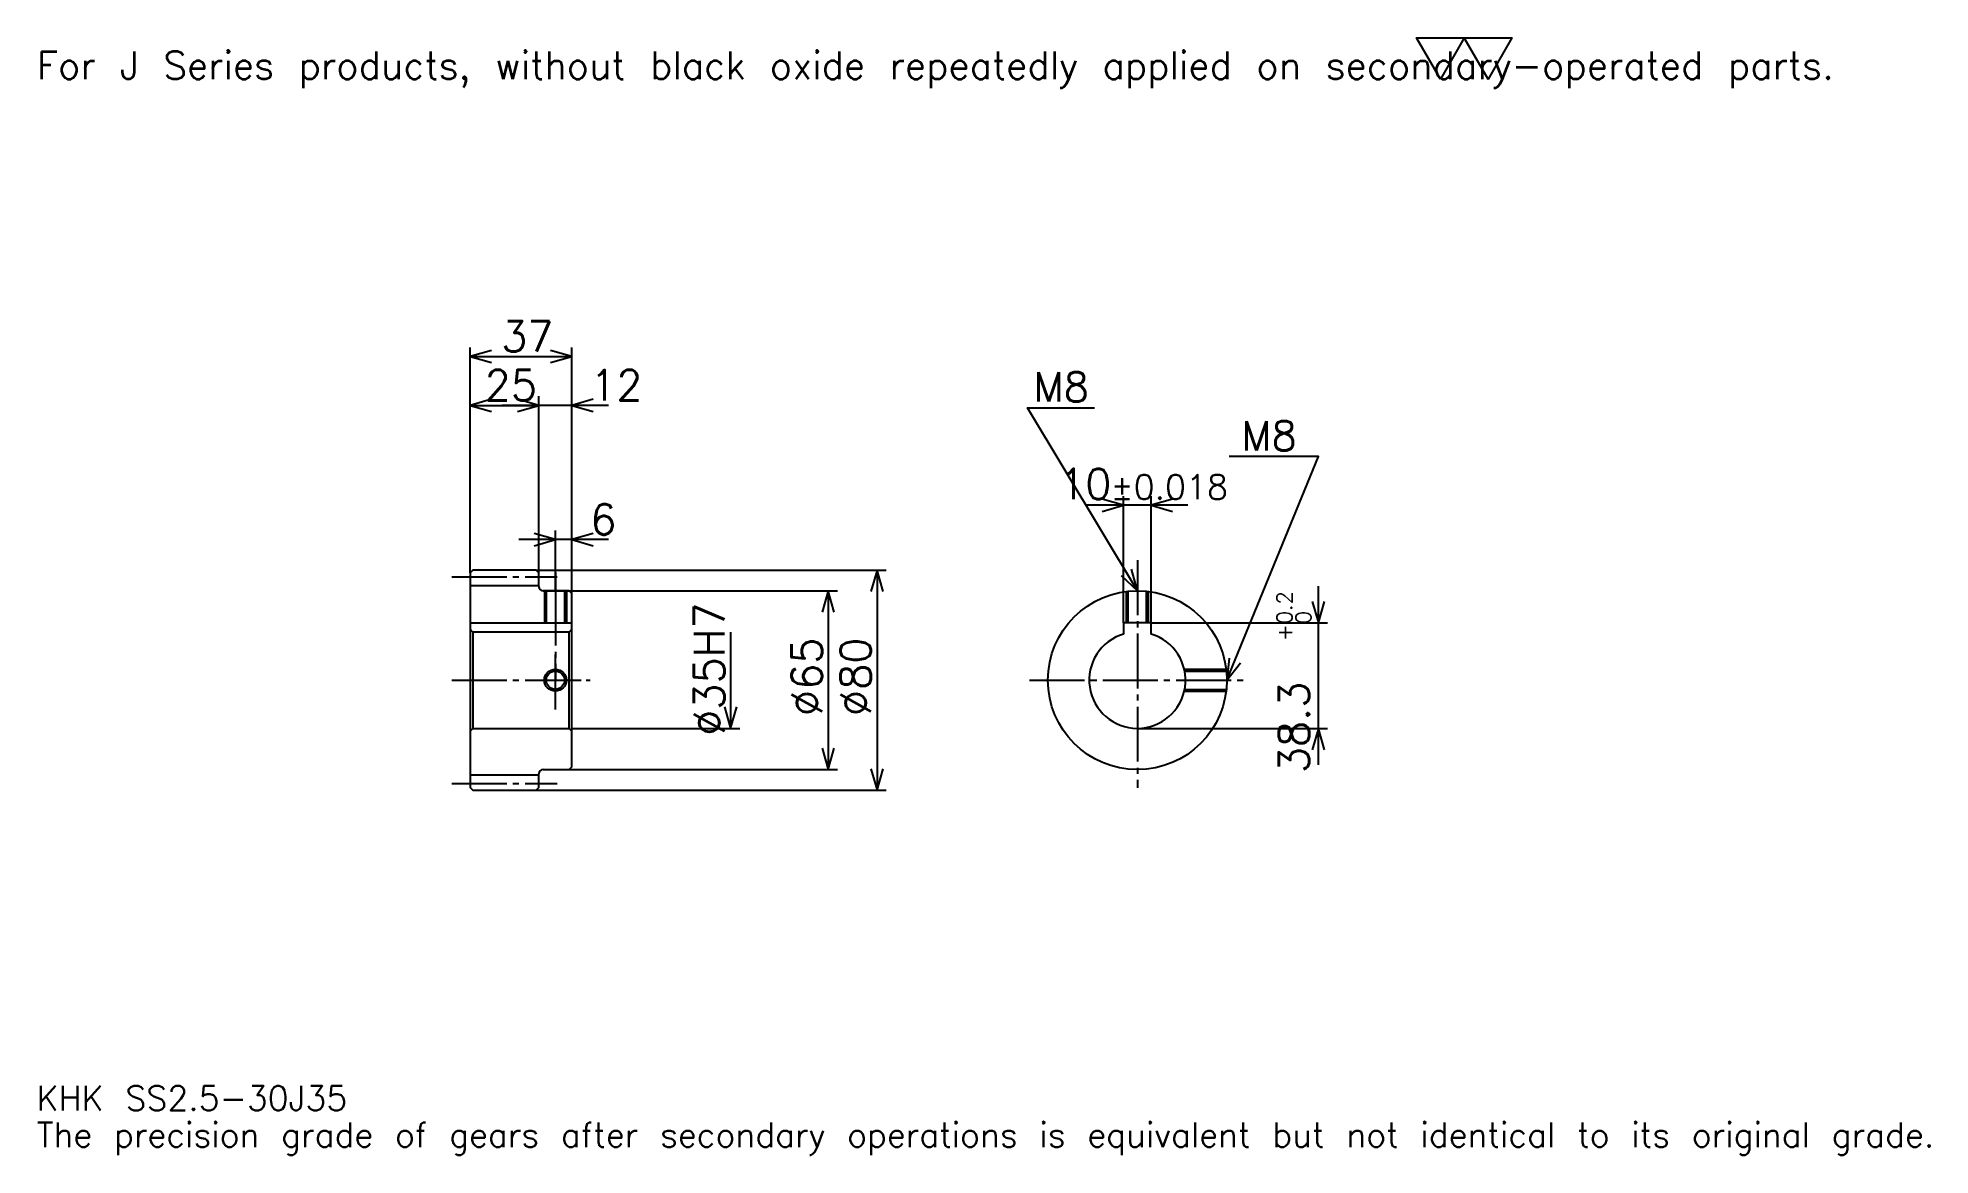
# Model space of a CAD drawing. Extents: x 23 to 710, y 8 to 414.
import ezdxf

# ---------------------------------------------------------------- set-up
doc = ezdxf.new("R2010")
doc.units = 0
doc.linetypes.add('DASHDOT', pattern=[26.608695, 19.956522, -2.217391, 2.217391, -2.217391])
doc.layers.get('0').update_dxf_attribs({"linetype": 'CONTINUOUS'})
doc.layers.add('DASHDOT', color=6, linetype='DASHDOT')
doc.styles.add('KANJI', font='TXT', dxfattribs={"bigfont": 'BIGFONT'})

msp = doc.modelspace()

# ---------------------------------------------------------------- linework, layer by layer
at = {"color": 5}
for p, q in [((179.608688, 220.717392), (179.608688, 301.652161)), ((179.608688, 298.32608), (216.608688, 298.32608)), ((216.608688, 220.717392), (216.608688, 301.652161)), ((204.608688, 220.717392), (204.608688, 283.913055)), ((179.608688, 280.586975), (204.608688, 280.586975)), ((229.91304, 280.586975), (191.304337, 280.586975)), ((417.065216, 201.517395), (417.065216, 247.586945)), ((427.065216, 201.517395), (427.065216, 247.586945)), ((440.369568, 244.260864), (403.760864, 244.260864)), ((210.608688, 220.717392), (210.608688, 235.130432)), ((229.91304, 231.804352), (197.304337, 231.804352)), ((179.608688, 219.717392), (179.608688, 220.717392)), ((203.608688, 220.717392), (216.608688, 220.717392)), ((204.608688, 219.717392), (204.608688, 220.717392)), ((210.608688, 213.217392), (210.608688, 220.717392)), ((210.608688, 213.217392), (210.608688, 220.717392)), ((216.608688, 220.717392), (330.804321, 220.717392)), ((216.608688, 212.217392), (216.608688, 220.717392)), ((327.478271, 220.717392), (327.478271, 140.717392)), ((206.108688, 213.217392), (216.608688, 213.217392)), ((216.608688, 213.217392), (313.065186, 213.217392)), ((309.739136, 213.217392), (309.739136, 148.217392)), ((487.826111, 149.91304), (487.826111, 214.821747)), ((427.065216, 201.517395), (491.152161, 201.517395)), ((274.260864, 198.217392), (274.260864, 163.217392)), ((216.608688, 163.217392), (277.586945, 163.217392)), ((422.065216, 163.217392), (491.152161, 163.217392)), ((206.108688, 148.217392), (216.608688, 148.217392)), ((216.608688, 148.217392), (313.065186, 148.217392)), ((203.608688, 140.717392), (216.608688, 140.717392)), ((216.608688, 140.717392), (330.804321, 140.717392))]:
    msp.add_line(p, q, dxfattribs=at)
at = {"color": 4}
for p, q in [((179.608688, 215.092392), (204.608688, 215.092392)), ((179.608688, 201.517395), (216.608688, 201.517395)), ((180.608688, 198.217392), (180.608688, 163.217392)), ((215.608688, 198.217392), (216.608688, 199.217392)), ((215.608688, 163.217392), (216.608688, 162.217392)), ((179.608688, 146.342392), (204.608688, 146.342392))]:
    msp.add_line(p, q, dxfattribs=at)
at = {"color": 7}
msp.add_lwpolyline([(532.173889, 399.130432), (523.526062, 414.119995), (558.117371, 414.119995), (549.469543, 399.130432), (540.821716, 414.119995), (532.173889, 399.130432)], dxfattribs=at)
at = {"color": 5}
for points in [[(187.369553, 300.543488), (179.608688, 298.32608), (187.369553, 296.108704)], [(208.847824, 296.108704), (216.608688, 298.32608), (208.847824, 300.543488)], [(187.369553, 282.804352), (179.608688, 280.586975), (187.369553, 278.369568)], [(196.847824, 278.369568), (204.608688, 280.586975), (196.847824, 282.804352)], [(196.847824, 278.369568), (204.608688, 280.586975), (196.847824, 282.804352)], [(224.369553, 282.804352), (216.608688, 280.586975), (224.369553, 278.369568)], [(422.065216, 213.217392), (382.152161, 279.739136), (406.543457, 279.739136)], [(454.565186, 180.717392), (487.82605, 262), (455.452148, 262)], [(409.304352, 242.043472), (417.065216, 244.260864), (409.304352, 246.478256)], [(434.82608, 246.478256), (427.065216, 244.260864), (434.82608, 242.043472)], [(202.847824, 229.58696), (210.608688, 231.804352), (202.847824, 234.021744)], [(224.369553, 234.021744), (216.608688, 231.804352), (224.369553, 229.58696)], [(329.695648, 212.956528), (327.478271, 220.717392), (325.260864, 212.956528)], [(416.170898, 218.731445), (422.065216, 213.217392), (419.973694, 221.013123)], [(311.956512, 205.456528), (309.739136, 213.217392), (307.521729, 205.456528)], [(485.608704, 209.278259), (487.826111, 201.517395), (490.043457, 209.278259)], [(455.452148, 188.739929), (454.565186, 180.717392), (459.556641, 187.060394)], [(272.043457, 170.978256), (274.260864, 163.217392), (276.478271, 170.978256)], [(490.043457, 155.456528), (487.826111, 163.217392), (485.608704, 155.456528)], [(307.521729, 155.978256), (309.739136, 148.217392), (311.956512, 155.978256)], [(325.260864, 148.478256), (327.478271, 140.717392), (329.695648, 148.478256)]]:
    msp.add_lwpolyline(points, dxfattribs=at)
at = {"color": 4}
for points in [[(204.608688, 214.717392), (204.608688, 219.717392), (203.608688, 220.717392), (180.608688, 220.717392), (179.608688, 219.717392), (179.608688, 162.217392)], [(206.108688, 148.217392), (215.608688, 148.217392), (216.608688, 149.217392), (216.608688, 212.217392), (215.608688, 213.217392), (206.108688, 213.217392)], [(206.608688, 213.217392), (206.608688, 201.517395)], [(207.283691, 213.217392), (207.283691, 201.517395)], [(213.933685, 213.217392), (213.933685, 201.517395)], [(214.608688, 213.217392), (214.608688, 201.517395)], [(418.065216, 201.517395), (418.065216, 212.970306)], [(418.740234, 201.517395), (418.740234, 213.04686)], [(425.390198, 201.517395), (425.390198, 213.04686)], [(426.065216, 201.517395), (426.065216, 212.970306)], [(427.065216, 197.4879), (427.065216, 201.517395), (417.065216, 201.517395), (417.065216, 197.4879)], [(179.608688, 162.217392), (180.608688, 163.217392), (215.608688, 163.217392), (215.608688, 198.217392), (180.608688, 198.217392), (179.608688, 199.217392)], [(439.101929, 184.717392), (454.318115, 184.717392)], [(439.24646, 184.042389), (454.394714, 184.042389)], [(439.101929, 176.717392), (454.318115, 176.717392)], [(439.24646, 177.392395), (454.394714, 177.392395)], [(179.608688, 162.217392), (179.608688, 141.717392), (180.608688, 140.717392), (203.608688, 140.717392), (204.608688, 141.717392), (204.608688, 146.717392)]]:
    msp.add_lwpolyline(points, dxfattribs=at)
for centre, radius in [((422.065216, 180.717392), 32.5), ((210.608688, 180.717392), 3.325)]:
    msp.add_circle(centre, radius, dxfattribs=at)
at = {"color": 7}
msp.add_circle((210.608688, 180.717392), 4, dxfattribs=at)
at = {"color": 4}
for centre, radius, start, end in [((206.108688, 214.717392), 1.5, 180, 270), ((422.065216, 180.717392), 17.5, 106.601549926, 73.398450074), ((206.108688, 146.717392), 1.5, 90, 180)]:
    msp.add_arc(centre, radius, start, end, dxfattribs=at)
at = {"layer": 'DASHDOT', "color": 7}
for p, q in [((422.065216, 224.304352), (422.065216, 141.565216)), ((172.956512, 218.217392), (211.260864, 218.217392)), ((210.608688, 213.217392), (210.608688, 180.717392)), ((172.956512, 180.717392), (223.260864, 180.717392)), ((382.913025, 180.717392), (461.217407, 180.717392)), ((172.956512, 143.217392), (211.260864, 143.217392))]:
    msp.add_line(p, q, dxfattribs=at)
for points in [[(210.608688, 219.869568), (210.608688, 194.865219)], [(210.608688, 170.065216), (210.608688, 191.369568)], [(199.956512, 180.717392), (221.260864, 180.717392)]]:
    msp.add_lwpolyline(points, dxfattribs=at)

# ---------------------------------------------------------------- texts
at = {"color": 7, "style": 'KANJI'}
for s, height, p in [('For J Series products, without black oxide repeatedly applied on secondary-operated parts.', 9.978261, (22.173914, 399.130432)), ('37', 11.086957, (190.902161, 300.100006)), ('25', 11.086957, (184.902161, 282.36087)), ('12', 11.086957, (223.260864, 282.36087)), ('M8', 10.643479, (384.369568, 281.956512)), ('M8', 10.643479, (459.886963, 264.217407)), ('10', 11.086957, (393.636047, 246.478256)), ('%%p0.018', 8.869565, (412.371643, 246.478256)), ('6', 11.086957, (223.260864, 233.578262)), ('KHK SS2.5-30J35', 8.869565, (22.173914, 24.391304)), ('The precision grade of gears after secondary operations is equivalent but not identical to its original grade.', 8.869565, (22.173914, 11.086957))]:
    msp.add_text(s, height=height, dxfattribs=at).set_placement(p)
for s, height, p in [('%%c35H7', 11.086957, (272.043457, 160.483704)), ('0.2', 5.543478, (478.291321, 201.121933)), ('+', 5.543478, (478.291321, 194.913239)), ('0', 5.543478, (485.165222, 201.121933)), ('%%c65', 11.086957, (307.521729, 167.690216)), ('%%c80', 11.086957, (325.260864, 167.690216)), ('38.3', 11.086957, (484.5, 146.9245))]:
    msp.add_text(s, height=height, rotation=90, dxfattribs=at).set_placement(p)

doc.saveas('drawing.dxf')
